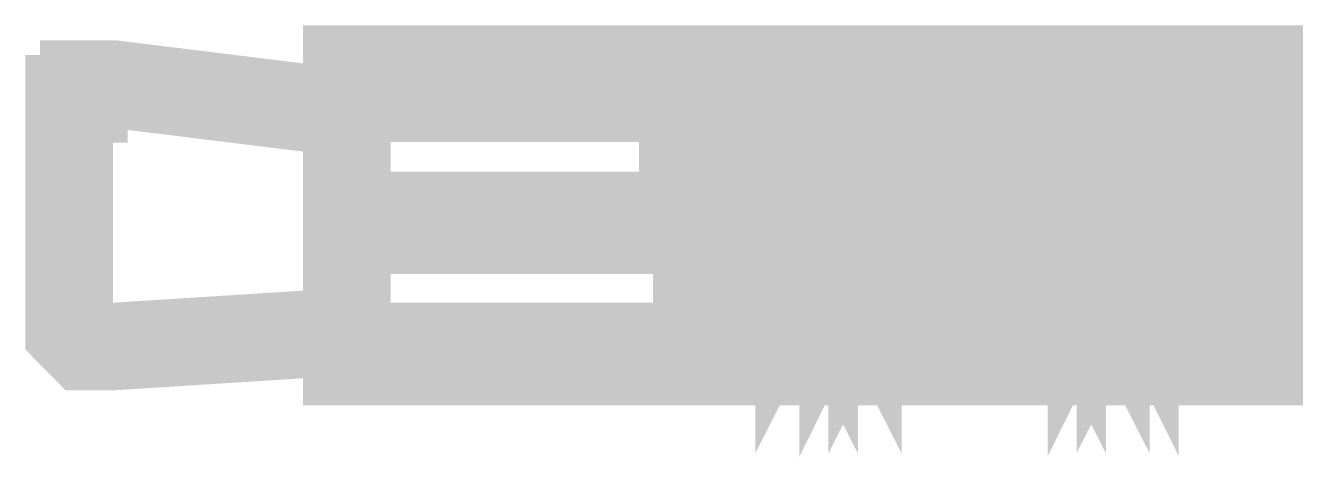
# Model space of a CAD drawing. Extents: x 0.1 to 11.6, y 0.3 to 16.2.
# Drawn here: x 5.1017 to 5.2467, y 11.0674 to 11.1167 of the extents above; entities that cross this region are included whole.
import ezdxf

# ---------------------------------------------------------------- set-up
doc = ezdxf.new("R2010")
doc.units = 0
doc.header["$MEASUREMENT"] = 0

msp = doc.modelspace()

# ---------------------------------------------------------------- linework, layer by layer
at = {"color": 0}
for points, const_width in [([(5.285, 11.1117), (5.20503, 11.1117), (5.20335, 11.1117), (5.20167, 11.1117), (5.13835, 11.1117), (5.13835, 11.11), (5.13835, 11.1083), (5.13835, 11.105), (5.13835, 11.1033), (5.13835, 11.1017), (5.13835, 11.0983), (5.13835, 11.095), (5.20167, 11.095), (5.20167, 11.0933)], 0.01), ([(5.13835, 11.1117), (5.20167, 11.1117), (5.20335, 11.1117), (5.20503, 11.1117)], 0.01), ([(5.13835, 11.1117), (5.13997, 11.1117)], 0.01), ([(5.13835, 11.1067), (5.11165, 11.11), (5.11003, 11.11), (5.10835, 11.11), (5.10835, 11.1083), (5.10667, 11.1083), (5.10667, 11.1067), (5.10667, 11.105), (5.10667, 11.1033), (5.10667, 11.1), (5.10667, 11.0983), (5.10667, 11.095), (5.10667, 11.0933), (5.10667, 11.0917), (5.10667, 11.0883), (5.10667, 11.0866), (5.10667, 11.085), (5.10667, 11.0833), (5.10667, 11.0817), (5.10835, 11.08), (5.11003, 11.08), (5.11165, 11.08), (5.13835, 11.0817)], 0.01), ([(5.18832, 11.0917), (5.18832, 11.0883), (5.18832, 11.085), (5.18832, 11.0817), (5.19, 11.085), (5.19, 11.0883), (5.19, 11.0933), (5.19, 11.0983), (5.19, 11.1033), (5.19, 11.105), (5.19168, 11.1067), (5.19168, 11.105), (5.19168, 11.1033), (5.19168, 11.0983), (5.19168, 11.095)], 0.00667), ([(5.19667, 11.095), (5.19667, 11.0983), (5.19667, 11.1033), (5.19667, 11.105), (5.19499, 11.1067), (5.19499, 11.105), (5.19499, 11.1033), (5.19499, 11.0983), (5.19499, 11.0933), (5.19499, 11.0883), (5.19499, 11.085), (5.19336, 11.0817), (5.19336, 11.085), (5.19336, 11.0883), (5.19336, 11.0917)], 0.00667), ([(5.19667, 11.0917), (5.19667, 11.0883), (5.19667, 11.085), (5.19667, 11.0817), (5.19835, 11.085), (5.19835, 11.0883), (5.19835, 11.0933), (5.19835, 11.0983), (5.19835, 11.1033), (5.19835, 11.105), (5.19835, 11.1067), (5.19997, 11.105), (5.19997, 11.1033), (5.19997, 11.0983), (5.19997, 11.095)], 0.00667), ([(5.25, 11.0983), (5.24832, 11.1033), (5.24832, 11.105), (5.24832, 11.1067), (5.24832, 11.105), (5.24832, 11.1033), (5.24832, 11.0983), (5.24669, 11.0933), (5.24669, 11.0883), (5.24669, 11.085), (5.24669, 11.0817), (5.24669, 11.085), (5.24501, 11.0883), (5.24501, 11.0933), (5.24501, 11.0983), (5.24501, 11.1033), (5.24501, 11.105), (5.24501, 11.1067), (5.24333, 11.105), (5.24333, 11.1033), (5.24333, 11.0983), (5.24333, 11.0933), (5.24333, 11.0883), (5.24333, 11.085), (5.24333, 11.0817), (5.24164, 11.0817), (5.24164, 11.085), (5.24164, 11.0883), (5.24164, 11.0933), (5.24164, 11.0983), (5.24164, 11.1033), (5.24001, 11.105), (5.24001, 11.1067), (5.24001, 11.105), (5.24001, 11.1033), (5.24001, 11.0983), (5.24001, 11.0933), (5.23833, 11.0883), (5.23833, 11.085), (5.23833, 11.0817), (5.23833, 11.085), (5.23833, 11.0883), (5.23665, 11.0933), (5.23665, 11.0983), (5.23665, 11.1033), (5.23665, 11.105), (5.23665, 11.1067), (5.23665, 11.105), (5.23503, 11.1033), (5.23503, 11.0983), (5.23503, 11.0933), (5.23503, 11.0883), (5.23503, 11.085), (5.23503, 11.0817), (5.23335, 11.0817), (5.23335, 11.085), (5.23335, 11.0883), (5.23335, 11.0933), (5.23335, 11.0983), (5.23335, 11.1033), (5.23335, 11.105), (5.23167, 11.1067), (5.23167, 11.105), (5.23167, 11.1033), (5.23167, 11.0983), (5.23167, 11.0933), (5.23167, 11.0883), (5.22999, 11.085), (5.22999, 11.0817), (5.22999, 11.085), (5.22999, 11.0883), (5.22999, 11.0933), (5.22835, 11.0983), (5.22835, 11.1033), (5.22835, 11.105), (5.22835, 11.1067), (5.22835, 11.105), (5.22835, 11.1033), (5.22667, 11.0983), (5.22667, 11.0933), (5.22667, 11.0883), (5.22667, 11.085), (5.22667, 11.0817), (5.22499, 11.085), (5.22499, 11.0883), (5.22499, 11.0933), (5.22499, 11.0983), (5.22499, 11.1033), (5.22499, 11.105), (5.22499, 11.1067), (5.22331, 11.1067), (5.22331, 11.105), (5.22331, 11.1033), (5.22331, 11.0983), (5.22331, 11.0933), (5.22331, 11.0883), (5.22331, 11.085), (5.22168, 11.0817), (5.22168, 11.085), (5.22168, 11.0883), (5.22168, 11.0933), (5.22168, 11.0983), (5.22, 11.1033), (5.22, 11.105), (5.22, 11.1067), (5.22, 11.105), (5.22, 11.1033), (5.22, 11.0983), (5.21832, 11.0933), (5.21832, 11.0883), (5.21832, 11.085), (5.21832, 11.0817), (5.21832, 11.085), (5.21669, 11.0883), (5.21669, 11.0933), (5.21669, 11.0983), (5.21669, 11.1033), (5.21669, 11.105), (5.21669, 11.1067), (5.215, 11.105), (5.215, 11.1033), (5.215, 11.0983), (5.215, 11.0933), (5.215, 11.0883), (5.215, 11.085), (5.215, 11.0817), (5.21332, 11.0817), (5.21332, 11.085), (5.21332, 11.0883), (5.21332, 11.0933), (5.21332, 11.0983), (5.21332, 11.1033), (5.21164, 11.105), (5.21164, 11.1067), (5.21164, 11.105), (5.21164, 11.1033), (5.21164, 11.0983), (5.21164, 11.0933), (5.21001, 11.0883), (5.21001, 11.085), (5.21001, 11.0817), (5.21001, 11.085), (5.21001, 11.0883), (5.20833, 11.0933), (5.20833, 11.0983), (5.20833, 11.1033), (5.20833, 11.105), (5.20833, 11.1067), (5.20833, 11.105), (5.20665, 11.1033), (5.20665, 11.0983), (5.20665, 11.0933), (5.20665, 11.0883), (5.20665, 11.085), (5.20665, 11.0817), (5.20503, 11.0817), (5.20503, 11.085), (5.20503, 11.0883), (5.20503, 11.0933), (5.20503, 11.0983), (5.20503, 11.1033), (5.20335, 11.105), (5.20335, 11.1067), (5.20335, 11.105), (5.20335, 11.1033), (5.20335, 11.0983), (5.20335, 11.0933), (5.20335, 11.0883), (5.20167, 11.085), (5.20167, 11.0817), (5.20167, 11.085), (5.20167, 11.0883), (5.20167, 11.0917)], 0.00667), ([(5.20335, 11.0933), (5.20503, 11.0883), (5.20503, 11.085), (5.20503, 11.0817), (5.20503, 11.085), (5.20665, 11.0883), (5.20665, 11.0933), (5.20665, 11.0983), (5.20665, 11.1033), (5.20665, 11.105), (5.20665, 11.1067), (5.20665, 11.105), (5.20833, 11.1033), (5.20833, 11.0983), (5.20833, 11.0933), (5.20833, 11.0883), (5.20833, 11.085), (5.20833, 11.0817), (5.21001, 11.0817), (5.21001, 11.085), (5.21001, 11.0883), (5.21001, 11.0933), (5.21001, 11.0983), (5.21001, 11.1033), (5.21164, 11.105), (5.21164, 11.1067), (5.21164, 11.105), (5.21164, 11.1033), (5.21164, 11.0983), (5.21164, 11.0933), (5.21164, 11.0883), (5.21332, 11.085), (5.21332, 11.0817), (5.21332, 11.085), (5.21332, 11.0883), (5.215, 11.0933), (5.215, 11.0983), (5.215, 11.1033), (5.215, 11.105), (5.215, 11.1067), (5.215, 11.105), (5.215, 11.1033), (5.21669, 11.0983), (5.21669, 11.0933), (5.21669, 11.0883), (5.21669, 11.085), (5.21669, 11.0817), (5.21832, 11.0817), (5.21832, 11.085), (5.21832, 11.0883), (5.21832, 11.0933), (5.21832, 11.0983), (5.21832, 11.1033), (5.21832, 11.105), (5.22, 11.1067), (5.22, 11.105), (5.22, 11.1033), (5.22, 11.0983), (5.22, 11.0933), (5.22, 11.0883), (5.22, 11.085), (5.22168, 11.0817), (5.22168, 11.085), (5.22168, 11.0883), (5.22168, 11.0933), (5.22331, 11.0983), (5.22331, 11.1033), (5.22331, 11.105), (5.22331, 11.1067), (5.22331, 11.105), (5.22331, 11.1033), (5.22331, 11.0983), (5.22499, 11.0933), (5.22499, 11.0883), (5.22499, 11.085), (5.22499, 11.0817), (5.22667, 11.085), (5.22667, 11.0883), (5.22667, 11.0933), (5.22667, 11.0983), (5.22667, 11.1033), (5.22667, 11.105), (5.22667, 11.1067), (5.22835, 11.105), (5.22835, 11.1033), (5.22835, 11.0983), (5.22835, 11.0933), (5.22835, 11.0883), (5.22835, 11.085), (5.22999, 11.0817), (5.22999, 11.085), (5.22999, 11.0883), (5.22999, 11.0933), (5.22999, 11.0983), (5.23167, 11.1033), (5.23167, 11.105), (5.23167, 11.1067), (5.23167, 11.105), (5.23167, 11.1033), (5.23167, 11.0983), (5.23167, 11.0933), (5.23335, 11.0883), (5.23335, 11.085), (5.23335, 11.0817), (5.23335, 11.085), (5.23503, 11.0883), (5.23503, 11.0933), (5.23503, 11.0983), (5.23503, 11.1033), (5.23503, 11.105), (5.23503, 11.1067), (5.23503, 11.105), (5.23665, 11.1033), (5.23665, 11.0983), (5.23665, 11.0933), (5.23665, 11.0883), (5.23665, 11.085), (5.23665, 11.0817), (5.23833, 11.0817), (5.23833, 11.085), (5.23833, 11.0883), (5.23833, 11.0933), (5.23833, 11.0983), (5.23833, 11.1033), (5.24001, 11.105), (5.24001, 11.1067), (5.24001, 11.105), (5.24001, 11.1033), (5.24001, 11.0983), (5.24001, 11.0933), (5.24164, 11.0883), (5.24164, 11.085), (5.24164, 11.0817), (5.24164, 11.085), (5.24164, 11.0883), (5.24333, 11.0933), (5.24333, 11.0983), (5.24333, 11.1033), (5.24333, 11.105), (5.24333, 11.1067), (5.24333, 11.105), (5.24333, 11.1033), (5.24501, 11.0983), (5.24501, 11.0933), (5.24501, 11.0883), (5.24501, 11.085), (5.24501, 11.0817), (5.24669, 11.0817), (5.24669, 11.085), (5.24669, 11.0883), (5.24669, 11.0933), (5.24669, 11.0983), (5.24669, 11.1033), (5.24669, 11.105), (5.24832, 11.1067), (5.24832, 11.105), (5.24832, 11.1033), (5.24832, 11.0983), (5.24832, 11.0933), (5.24832, 11.0883), (5.25, 11.085)], 0.00667), ([(5.20503, 11.11), (5.20503, 11.1083)], 0.00667), ([(5.13835, 11.1067), (5.13997, 11.1067)], 0.01), ([(5.20335, 11.1083), (5.13997, 11.1083)], 0.00667), ([(5.13997, 11.1083), (5.20335, 11.1083), (5.20503, 11.1083)], 0.00667), ([(5.20503, 11.1083), (5.20335, 11.1083)], 0.00667), ([(5.285, 11.1083), (5.20503, 11.1083)], 0.00667), ([(5.13997, 11.1067), (5.14165, 11.1067)], 0.00667), ([(5.17503, 11.1067), (5.13997, 11.1067)], 0.00667), ([(5.17665, 11.095), (5.17665, 11.0983), (5.17665, 11.1033), (5.17503, 11.105), (5.17503, 11.1067), (5.17503, 11.105), (5.17503, 11.1033), (5.17503, 11.0983), (5.17503, 11.0933)], 0.00667), ([(5.17665, 11.1033), (5.17665, 11.105), (5.17503, 11.1067)], 0.00667), ([(5.18001, 11.095), (5.18001, 11.0983), (5.18001, 11.1033), (5.18001, 11.105), (5.18001, 11.1067), (5.18001, 11.105), (5.17833, 11.1033), (5.17833, 11.0983), (5.17833, 11.0933), (5.17833, 11.0883), (5.17833, 11.085), (5.17833, 11.0817), (5.17665, 11.0817), (5.17665, 11.085), (5.17665, 11.0883), (5.17665, 11.0917)], 0.00667), ([(5.17833, 11.1067), (5.17833, 11.105), (5.17665, 11.1033)], 0.00667), ([(5.17833, 11.0933), (5.17833, 11.0983), (5.17833, 11.1033), (5.17833, 11.105), (5.17833, 11.1067), (5.17833, 11.105), (5.18001, 11.1033), (5.18001, 11.0983), (5.18001, 11.095)], 0.00667), ([(5.18001, 11.1067), (5.17833, 11.1067)], 0.00667), ([(5.18001, 11.0917), (5.18001, 11.0883), (5.18001, 11.085), (5.18001, 11.0817), (5.18164, 11.0817), (5.18164, 11.085), (5.18164, 11.0883), (5.18164, 11.0933), (5.18164, 11.0983), (5.18164, 11.1033), (5.18332, 11.105), (5.18332, 11.1067), (5.18332, 11.105), (5.18332, 11.1033), (5.18332, 11.0983), (5.18332, 11.095)], 0.00667), ([(5.185, 11.095), (5.185, 11.0983), (5.18332, 11.1033), (5.18332, 11.105), (5.18332, 11.1067), (5.18332, 11.105), (5.18332, 11.1033), (5.18332, 11.0983), (5.18332, 11.0933), (5.18164, 11.0883), (5.18164, 11.085), (5.18164, 11.0817), (5.18164, 11.085), (5.18164, 11.0883), (5.18001, 11.0917)], 0.00667), ([(5.18164, 11.1033), (5.18001, 11.105), (5.18001, 11.1067)], 0.00667), ([(5.18332, 11.1067), (5.18164, 11.105), (5.18164, 11.1033)], 0.00667), ([(5.18332, 11.0917), (5.18332, 11.0883), (5.185, 11.085), (5.185, 11.0817), (5.185, 11.085), (5.185, 11.0883), (5.18668, 11.0933), (5.18668, 11.0983), (5.18668, 11.1033), (5.18668, 11.105), (5.18668, 11.1067), (5.18668, 11.105), (5.18668, 11.1033), (5.18832, 11.0983), (5.18832, 11.095)], 0.00667), ([(5.185, 11.1033), (5.185, 11.105), (5.18332, 11.1067)], 0.00667), ([(5.18332, 11.1067), (5.185, 11.1067)], 0.00667), ([(5.18832, 11.095), (5.18832, 11.0983), (5.18832, 11.1033), (5.18832, 11.105), (5.18832, 11.1067), (5.18668, 11.1067), (5.18668, 11.105), (5.18668, 11.1033), (5.18668, 11.0983), (5.18668, 11.0933), (5.18668, 11.0883), (5.18668, 11.085), (5.18668, 11.0817), (5.185, 11.0817), (5.185, 11.085), (5.185, 11.0883), (5.185, 11.0917)], 0.00667), ([(5.18668, 11.1067), (5.18668, 11.105), (5.185, 11.1033)], 0.00667), ([(5.18832, 11.1067), (5.18668, 11.1067)], 0.00667), ([(5.19336, 11.095), (5.19168, 11.0983), (5.19168, 11.1033), (5.19168, 11.105), (5.19168, 11.1067), (5.19168, 11.105), (5.19168, 11.1033), (5.19168, 11.0983), (5.19, 11.0933), (5.19, 11.0883), (5.19, 11.085), (5.19, 11.0817), (5.19, 11.085), (5.18832, 11.0883), (5.18832, 11.0917)], 0.00667), ([(5.19, 11.1033), (5.18832, 11.105), (5.18832, 11.1067)], 0.00667), ([(5.19168, 11.1067), (5.19, 11.105), (5.19, 11.1033)], 0.00667), ([(5.19168, 11.0917), (5.19168, 11.0883), (5.19168, 11.085), (5.19336, 11.0817), (5.19336, 11.085), (5.19336, 11.0883), (5.19336, 11.0933), (5.19499, 11.0983), (5.19499, 11.1033), (5.19499, 11.105), (5.19499, 11.1067), (5.19499, 11.105), (5.19499, 11.1033), (5.19499, 11.0983), (5.19667, 11.095)], 0.00667), ([(5.19336, 11.1033), (5.19336, 11.105), (5.19168, 11.1067)], 0.00667), ([(5.19168, 11.1067), (5.19336, 11.1067)], 0.00667), ([(5.19499, 11.1067), (5.19336, 11.105), (5.19336, 11.1033)], 0.00667), ([(5.19499, 11.1067), (5.19667, 11.1067)], 0.00667), ([(5.19997, 11.095), (5.19997, 11.0983), (5.19997, 11.1033), (5.19997, 11.105), (5.19997, 11.1067), (5.19997, 11.105), (5.19997, 11.1033), (5.19835, 11.0983), (5.19835, 11.0933), (5.19835, 11.0883), (5.19835, 11.085), (5.19835, 11.0817), (5.19667, 11.085), (5.19667, 11.0883), (5.19667, 11.0917)], 0.00667), ([(5.19835, 11.1067), (5.19835, 11.105), (5.19667, 11.1033)], 0.00667), ([(5.19667, 11.1033), (5.19667, 11.105), (5.19667, 11.1067)], 0.00667), ([(5.19997, 11.1067), (5.19835, 11.1067)], 0.00667), ([(5.19997, 11.0917), (5.19997, 11.0883), (5.19997, 11.085), (5.19997, 11.0817), (5.20167, 11.0817), (5.20167, 11.085), (5.20167, 11.0883), (5.20167, 11.0933), (5.20167, 11.0983), (5.20335, 11.1033), (5.20335, 11.105), (5.20335, 11.1067), (5.20335, 11.105), (5.20335, 11.1033), (5.20335, 11.0983), (5.20335, 11.095)], 0.00667), ([(5.20167, 11.1033), (5.19997, 11.105), (5.19997, 11.1067)], 0.00667), ([(5.20335, 11.1067), (5.20167, 11.105), (5.20167, 11.1033)], 0.00667), ([(5.20503, 11.1033), (5.20503, 11.105), (5.20335, 11.1067)], 0.00667), ([(5.20335, 11.1067), (5.20503, 11.1067)], 0.00667), ([(5.20665, 11.1067), (5.20665, 11.105), (5.20503, 11.1033)], 0.00667), ([(5.20833, 11.1067), (5.20665, 11.1067)], 0.00667), ([(5.21001, 11.1033), (5.20833, 11.105), (5.20833, 11.1067)], 0.00667), ([(5.21164, 11.1067), (5.21001, 11.105), (5.21001, 11.1033)], 0.00667), ([(5.21332, 11.1033), (5.21332, 11.105), (5.21164, 11.1067)], 0.00667), ([(5.21164, 11.1067), (5.21332, 11.1067)], 0.00667), ([(5.215, 11.1067), (5.215, 11.105), (5.21332, 11.1033)], 0.00667), ([(5.21669, 11.1067), (5.215, 11.1067)], 0.00667), ([(5.21832, 11.1033), (5.21669, 11.105), (5.21669, 11.1067)], 0.00667), ([(5.22, 11.1067), (5.21832, 11.105), (5.21832, 11.1033)], 0.00667), ([(5.22168, 11.1033), (5.22168, 11.105), (5.22, 11.1067)], 0.00667), ([(5.22, 11.1067), (5.22168, 11.1067)], 0.00667), ([(5.22331, 11.1067), (5.22168, 11.105), (5.22168, 11.1033)], 0.00667), ([(5.22499, 11.1067), (5.22331, 11.1067)], 0.00667), ([(5.22667, 11.1067), (5.22667, 11.105), (5.22499, 11.1033)], 0.00667), ([(5.22667, 11.1033), (5.22499, 11.105), (5.22499, 11.1067)], 0.00667), ([(5.22835, 11.1067), (5.22667, 11.1067)], 0.00667), ([(5.22999, 11.1033), (5.22835, 11.105), (5.22835, 11.1067)], 0.00667), ([(5.23167, 11.1067), (5.22999, 11.105), (5.22999, 11.1033)], 0.00667), ([(5.23335, 11.1033), (5.23335, 11.105), (5.23167, 11.1067)], 0.00667), ([(5.23167, 11.1067), (5.23335, 11.1067)], 0.00667), ([(5.23503, 11.1067), (5.23503, 11.105), (5.23335, 11.1033)], 0.00667), ([(5.23665, 11.1067), (5.23503, 11.1067)], 0.00667), ([(5.23833, 11.1033), (5.23665, 11.105), (5.23665, 11.1067)], 0.00667), ([(5.24001, 11.1067), (5.23833, 11.105), (5.23833, 11.1033)], 0.00667), ([(5.24164, 11.1033), (5.24164, 11.105), (5.24001, 11.1067)], 0.00667), ([(5.24001, 11.1067), (5.24164, 11.1067)], 0.00667), ([(5.24333, 11.1067), (5.24333, 11.105), (5.24164, 11.1033)], 0.00667), ([(5.24501, 11.1067), (5.24333, 11.1067)], 0.00667), ([(5.24669, 11.1033), (5.24501, 11.105), (5.24501, 11.1067)], 0.00667), ([(5.24832, 11.1067), (5.24669, 11.105), (5.24669, 11.1033)], 0.00667), ([(5.25, 11.1033), (5.25, 11.105), (5.24832, 11.1067)], 0.00667), ([(5.24832, 11.1067), (5.25, 11.1067)], 0.00667), ([(5.17833, 11.095), (5.17833, 11.0983), (5.17833, 11.1), (5.17665, 11.1033)], 0.00667), ([(5.17665, 11.1033), (5.17833, 11.1033)], 0.00667), ([(5.17665, 11.1033), (5.17665, 11.1), (5.17665, 11.0983), (5.17665, 11.0933)], 0.00667), ([(5.18164, 11.1033), (5.18001, 11.1), (5.18001, 11.0983), (5.18001, 11.0933), (5.18001, 11.09), (5.18001, 11.0866), (5.18001, 11.085), (5.18001, 11.0833), (5.17833, 11.0833)], 0.00667), ([(5.18164, 11.095), (5.18164, 11.0983), (5.18164, 11.1), (5.18164, 11.1033)], 0.00667), ([(5.18164, 11.1033), (5.18332, 11.1033)], 0.00667), ([(5.185, 11.1033), (5.185, 11.1), (5.185, 11.0983), (5.185, 11.0933), (5.18332, 11.09), (5.18332, 11.0866), (5.18332, 11.085), (5.18332, 11.0833)], 0.00667), ([(5.18668, 11.095), (5.18668, 11.0983), (5.185, 11.1), (5.185, 11.1033)], 0.00667), ([(5.185, 11.1033), (5.18668, 11.1033)], 0.00667), ([(5.18832, 11.0933), (5.18668, 11.095), (5.18668, 11.0933)], 0.01), ([(5.18832, 11.1033), (5.18832, 11.1), (5.18832, 11.0983), (5.18832, 11.0933), (5.18832, 11.09), (5.18832, 11.0866), (5.18832, 11.085), (5.18668, 11.0833)], 0.00667), ([(5.19, 11.095), (5.19, 11.0983), (5.19, 11.1), (5.19, 11.1033)], 0.00667), ([(5.19, 11.1033), (5.19168, 11.1033)], 0.00667), ([(5.19336, 11.1033), (5.19336, 11.1), (5.19336, 11.0983), (5.19168, 11.0933), (5.19168, 11.09), (5.19168, 11.0866), (5.19168, 11.085), (5.19168, 11.0833)], 0.00667), ([(5.19499, 11.095), (5.19336, 11.0983), (5.19336, 11.1), (5.19336, 11.1033)], 0.00667), ([(5.19336, 11.1033), (5.19499, 11.1033)], 0.00667), ([(5.19667, 11.1033), (5.19667, 11.1), (5.19667, 11.0983), (5.19667, 11.0933), (5.19667, 11.09), (5.19667, 11.0866), (5.19499, 11.085), (5.19499, 11.0833)], 0.00667), ([(5.19835, 11.095), (5.19835, 11.0983), (5.19835, 11.1), (5.19835, 11.1033), (5.19667, 11.1033)], 0.00667), ([(5.19667, 11.1033), (5.19835, 11.1033)], 0.00667), ([(5.20167, 11.1033), (5.20167, 11.1), (5.19997, 11.0983), (5.19997, 11.0933), (5.19997, 11.09), (5.19997, 11.0866), (5.19997, 11.085), (5.19997, 11.0833)], 0.00667), ([(5.20167, 11.095), (5.20167, 11.0983), (5.20167, 11.1), (5.20167, 11.1033)], 0.00667), ([(5.20167, 11.1033), (5.20335, 11.1033)], 0.00667), ([(5.20503, 11.1033), (5.20503, 11.1), (5.20503, 11.0983), (5.20503, 11.0933), (5.20503, 11.09), (5.20335, 11.0866), (5.20335, 11.085), (5.20335, 11.0833)], 0.00667), ([(5.20665, 11.085), (5.20665, 11.0866), (5.20665, 11.09), (5.20665, 11.0933), (5.20665, 11.0983), (5.20665, 11.1), (5.20503, 11.1033)], 0.00667), ([(5.20503, 11.1033), (5.20665, 11.1033)], 0.00667), ([(5.21001, 11.1033), (5.20833, 11.1), (5.20833, 11.0983), (5.20833, 11.0933), (5.20833, 11.09), (5.20833, 11.0866), (5.20833, 11.085), (5.20833, 11.0833)], 0.00667), ([(5.21164, 11.085), (5.21164, 11.0866), (5.21164, 11.09), (5.21001, 11.0933), (5.21001, 11.0983), (5.21001, 11.1), (5.21001, 11.1033)], 0.00667), ([(5.21001, 11.1033), (5.21164, 11.1033)], 0.00667), ([(5.21332, 11.1033), (5.21332, 11.1), (5.21332, 11.0983), (5.21332, 11.0933), (5.21164, 11.09), (5.21164, 11.0866), (5.21164, 11.085), (5.21164, 11.0833)], 0.00667), ([(5.215, 11.085), (5.215, 11.0866), (5.215, 11.09), (5.215, 11.0933), (5.215, 11.0983), (5.21332, 11.1), (5.21332, 11.1033)], 0.00667), ([(5.21332, 11.1033), (5.215, 11.1033)], 0.00667), ([(5.21669, 11.1033), (5.21669, 11.1), (5.21669, 11.0983), (5.21669, 11.0933), (5.21669, 11.09), (5.21669, 11.0866), (5.21669, 11.085), (5.215, 11.0833)], 0.00667), ([(5.22, 11.085), (5.22, 11.0866), (5.21832, 11.09), (5.21832, 11.0933), (5.21832, 11.0983), (5.21832, 11.1), (5.21832, 11.1033)], 0.00667), ([(5.21832, 11.1033), (5.22, 11.1033)], 0.00667), ([(5.22168, 11.1033), (5.22168, 11.1), (5.22168, 11.0983), (5.22, 11.0933), (5.22, 11.09), (5.22, 11.0866), (5.22, 11.085), (5.22, 11.0833)], 0.00667), ([(5.22331, 11.085), (5.22331, 11.0866), (5.22331, 11.09), (5.22331, 11.0933), (5.22168, 11.0983), (5.22168, 11.1), (5.22168, 11.1033)], 0.00667), ([(5.22168, 11.1033), (5.22331, 11.1033)], 0.00667), ([(5.22499, 11.1033), (5.22499, 11.1), (5.22499, 11.0983), (5.22499, 11.0933), (5.22499, 11.09), (5.22499, 11.0866), (5.22331, 11.085), (5.22331, 11.0833)], 0.00667), ([(5.22499, 11.1033), (5.22667, 11.1033)], 0.00667), ([(5.22835, 11.085), (5.22667, 11.0866), (5.22667, 11.09), (5.22667, 11.0933), (5.22667, 11.0983), (5.22667, 11.1), (5.22667, 11.1033)], 0.00667), ([(5.22999, 11.1033), (5.22999, 11.1), (5.22835, 11.0983), (5.22835, 11.0933), (5.22835, 11.09), (5.22835, 11.0866), (5.22835, 11.085), (5.22835, 11.0833)], 0.00667), ([(5.23167, 11.085), (5.23167, 11.0866), (5.23167, 11.09), (5.23167, 11.0933), (5.22999, 11.0983), (5.22999, 11.1), (5.22999, 11.1033)], 0.00667), ([(5.22999, 11.1033), (5.23167, 11.1033)], 0.00667), ([(5.23335, 11.1033), (5.23335, 11.1), (5.23335, 11.0983), (5.23335, 11.0933), (5.23335, 11.09), (5.23167, 11.0866), (5.23167, 11.085), (5.23167, 11.0833)], 0.00667), ([(5.23503, 11.085), (5.23503, 11.0866), (5.23503, 11.09), (5.23503, 11.0933), (5.23503, 11.0983), (5.23503, 11.1), (5.23335, 11.1033)], 0.00667), ([(5.23335, 11.1033), (5.23503, 11.1033)], 0.00667), ([(5.23833, 11.1033), (5.23665, 11.1), (5.23665, 11.0983), (5.23665, 11.0933), (5.23665, 11.09), (5.23665, 11.0866), (5.23665, 11.085), (5.23665, 11.0833)], 0.00667), ([(5.24001, 11.085), (5.24001, 11.0866), (5.24001, 11.09), (5.23833, 11.0933), (5.23833, 11.0983), (5.23833, 11.1), (5.23833, 11.1033)], 0.00667), ([(5.23833, 11.1033), (5.24001, 11.1033)], 0.00667), ([(5.24164, 11.1033), (5.24164, 11.1), (5.24164, 11.0983), (5.24164, 11.0933), (5.24001, 11.09), (5.24001, 11.0866), (5.24001, 11.085), (5.24001, 11.0833)], 0.00667), ([(5.24333, 11.085), (5.24333, 11.0866), (5.24333, 11.09), (5.24333, 11.0933), (5.24333, 11.0983), (5.24333, 11.1), (5.24164, 11.1033)], 0.00667), ([(5.24164, 11.1033), (5.24333, 11.1033)], 0.00667), ([(5.24501, 11.1033), (5.24501, 11.1), (5.24501, 11.0983), (5.24501, 11.0933), (5.24501, 11.09), (5.24501, 11.0866), (5.24501, 11.085), (5.24333, 11.0833)], 0.00667), ([(5.24832, 11.085), (5.24832, 11.0866), (5.24669, 11.09), (5.24669, 11.0933), (5.24669, 11.0983), (5.24669, 11.1), (5.24669, 11.1033)], 0.00667), ([(5.24669, 11.1033), (5.24832, 11.1033)], 0.00667), ([(5.25, 11.1033), (5.25, 11.1), (5.25, 11.0983), (5.24832, 11.0933), (5.24832, 11.09), (5.24832, 11.0866), (5.24832, 11.085), (5.24832, 11.0833)], 0.00667), ([(5.20167, 11.095), (5.20335, 11.095), (5.20503, 11.095), (5.20503, 11.0933), (5.20335, 11.0933), (5.20167, 11.0933), (5.13835, 11.0933), (5.13835, 11.09), (5.13835, 11.0866), (5.13835, 11.085), (5.13835, 11.0833), (5.13835, 11.0817), (5.13835, 11.08), (5.13835, 11.0783), (5.20167, 11.0783), (5.20335, 11.0783), (5.20503, 11.0783), (5.285, 11.0783)], 0.01), ([(5.17503, 11.0933), (5.17503, 11.095)], 0.01), ([(5.17665, 11.0933), (5.17665, 11.095)], 0.01), ([(5.17833, 11.095), (5.17833, 11.0933)], 0.01), ([(5.18001, 11.0933), (5.18001, 11.095)], 0.01), ([(5.18164, 11.0933), (5.18164, 11.095)], 0.01), ([(5.18332, 11.095), (5.18332, 11.0933)], 0.01), ([(5.185, 11.0933), (5.185, 11.095)], 0.01), ([(5.185, 11.0933), (5.185, 11.095)], 0.01), ([(5.19, 11.0933), (5.19, 11.095)], 0.01), ([(5.19499, 11.0933), (5.19336, 11.0933), (5.19336, 11.095)], 0.01), ([(5.19667, 11.0933), (5.19667, 11.095)], 0.01), ([(5.19835, 11.095), (5.19835, 11.0933), (5.19997, 11.0933), (5.19997, 11.095)], 0.01), ([(5.20335, 11.095), (5.20335, 11.0933)], 0.01), ([(5.17503, 11.0933), (5.17665, 11.0933)], 0.00667), ([(5.17665, 11.0933), (5.17833, 11.0933)], 0.00667), ([(5.20503, 11.0933), (5.37332, 11.0933)], 0.00667), ([(5.17833, 11.085), (5.17833, 11.0866), (5.17833, 11.09), (5.17833, 11.0917)], 0.00667), ([(5.18332, 11.085), (5.18332, 11.0866), (5.18164, 11.09), (5.18164, 11.0917)], 0.00667), ([(5.18668, 11.085), (5.18668, 11.0866), (5.18668, 11.09), (5.18668, 11.0917)], 0.00667), ([(5.19168, 11.085), (5.19, 11.0866), (5.19, 11.09), (5.19, 11.0917)], 0.00667), ([(5.19499, 11.085), (5.19499, 11.0866), (5.19499, 11.09), (5.19499, 11.0917)], 0.00667), ([(5.19997, 11.085), (5.19835, 11.0866), (5.19835, 11.09), (5.19835, 11.0917)], 0.00667), ([(5.20335, 11.085), (5.20335, 11.0866), (5.20335, 11.09), (5.20335, 11.0917)], 0.00667), ([(5.13835, 11.0817), (5.13997, 11.0817)], 0.01), ([(5.17665, 11.0817), (5.17833, 11.0817), (5.17833, 11.0833)], 0.00667), ([(5.17833, 11.0833), (5.18001, 11.0833), (5.18001, 11.0817)], 0.00667), ([(5.18164, 11.0817), (5.18332, 11.0833)], 0.00667), ([(5.18332, 11.0833), (5.185, 11.0817)], 0.00667), ([(5.185, 11.0817), (5.18668, 11.0817), (5.18668, 11.0833)], 0.00667), ([(5.18668, 11.0833), (5.18832, 11.0833), (5.18832, 11.0817)], 0.00667), ([(5.19, 11.0817), (5.19168, 11.0833)], 0.00667), ([(5.19168, 11.0833), (5.19336, 11.0817)], 0.00667), ([(5.19336, 11.0817), (5.19499, 11.0817), (5.19499, 11.0833)], 0.00667), ([(5.19499, 11.0833), (5.19667, 11.0833), (5.19667, 11.0817)], 0.00667), ([(5.19835, 11.0817), (5.19997, 11.0833)], 0.00667), ([(5.19997, 11.0833), (5.20167, 11.0817)], 0.00667), ([(5.20167, 11.0817), (5.20335, 11.0817), (5.20335, 11.0833)], 0.00667), ([(5.20335, 11.0833), (5.20503, 11.0833), (5.20503, 11.0817)], 0.00667), ([(5.20665, 11.0833), (5.20833, 11.0833), (5.20833, 11.0817)], 0.00667), ([(5.20665, 11.0817), (5.20833, 11.0833)], 0.00667), ([(5.21001, 11.0817), (5.21164, 11.0833)], 0.00667), ([(5.21164, 11.0833), (5.21332, 11.0817)], 0.00667), ([(5.21332, 11.0817), (5.215, 11.0817), (5.215, 11.0833)], 0.00667), ([(5.215, 11.0833), (5.21669, 11.0833), (5.21669, 11.0817)], 0.00667), ([(5.21832, 11.0817), (5.22, 11.0833)], 0.00667), ([(5.22, 11.0833), (5.22168, 11.0817)], 0.00667), ([(5.22168, 11.0817), (5.22331, 11.0817), (5.22331, 11.0833)], 0.00667), ([(5.22331, 11.0833), (5.22499, 11.0833), (5.22499, 11.0817)], 0.00667), ([(5.22667, 11.0817), (5.22835, 11.0833)], 0.00667), ([(5.22835, 11.0833), (5.22999, 11.0817)], 0.00667), ([(5.22999, 11.0817), (5.23167, 11.0817), (5.23167, 11.0833)], 0.00667), ([(5.23167, 11.0833), (5.23335, 11.0833), (5.23335, 11.0817)], 0.00667), ([(5.23503, 11.0833), (5.23665, 11.0833), (5.23665, 11.0817)], 0.00667), ([(5.23503, 11.0817), (5.23665, 11.0833)], 0.00667), ([(5.23833, 11.0817), (5.24001, 11.0833)], 0.00667), ([(5.24001, 11.0833), (5.24164, 11.0817)], 0.00667), ([(5.24164, 11.0817), (5.24333, 11.0817), (5.24333, 11.0833)], 0.00667), ([(5.24333, 11.0833), (5.24501, 11.0833), (5.24501, 11.0817)], 0.00667), ([(5.24669, 11.0817), (5.24832, 11.0833)], 0.00667), ([(5.24832, 11.0833), (5.25, 11.0817)], 0.00667), ([(5.13997, 11.0817), (5.14165, 11.0817)], 0.00667), ([(5.13997, 11.0817), (5.17833, 11.0817)], 0.00667), ([(5.18001, 11.0817), (5.18164, 11.0817)], 0.00667), ([(5.185, 11.0817), (5.18668, 11.0817)], 0.00667), ([(5.18832, 11.0817), (5.19, 11.0817)], 0.00667), ([(5.19336, 11.0817), (5.19499, 11.0817)], 0.00667), ([(5.19667, 11.0817), (5.19835, 11.0817)], 0.00667), ([(5.20167, 11.0817), (5.20335, 11.0817)], 0.00667), ([(5.20503, 11.0817), (5.20665, 11.0817)], 0.00667), ([(5.21001, 11.0817), (5.21164, 11.0817)], 0.00667), ([(5.21332, 11.0817), (5.215, 11.0817)], 0.00667), ([(5.21669, 11.0817), (5.21832, 11.0817)], 0.00667), ([(5.22168, 11.0817), (5.22331, 11.0817)], 0.00667), ([(5.22499, 11.0817), (5.22667, 11.0817)], 0.00667), ([(5.22999, 11.0817), (5.23167, 11.0817)], 0.00667), ([(5.23335, 11.0817), (5.23503, 11.0817)], 0.00667), ([(5.23833, 11.0817), (5.24001, 11.0817)], 0.00667), ([(5.24164, 11.0817), (5.24333, 11.0817)], 0.00667), ([(5.24501, 11.0817), (5.24669, 11.0817)], 0.00667), ([(5.13835, 11.0783), (5.20167, 11.0783), (5.20335, 11.0783), (5.20503, 11.0783)], 0.01), ([(5.13835, 11.0783), (5.13997, 11.0783)], 0.01), ([(5.20335, 11.08), (5.13997, 11.08)], 0.00667), ([(5.13997, 11.08), (5.20335, 11.08), (5.20503, 11.08)], 0.00667), ([(5.20503, 11.08), (5.20335, 11.08)], 0.00667), ([(5.20503, 11.0783), (5.20503, 11.08)], 0.00667), ([(5.20503, 11.08), (5.285, 11.08)], 0.00667)]:
    msp.add_lwpolyline(points, dxfattribs=dict(at, const_width=const_width))
at = {"color": 0, "const_width": 0.01}
for points in [[(5.19168, 11.095), (5.19168, 11.0933), (5.19168, 11.095)], [(5.19667, 11.095), (5.19667, 11.0933), (5.19667, 11.095)]]:
    msp.add_lwpolyline(points, close=True, dxfattribs=at)

doc.saveas('drawing.dxf')
